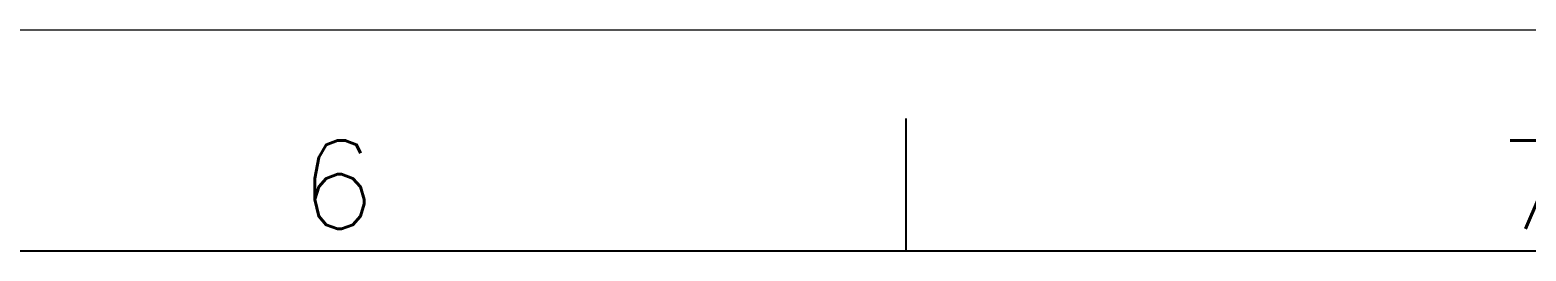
# Model space of a CAD drawing. Extents: x 33864 to 41687, y -3582 to -110.
# Drawn here: x 38232.7 to 38556.5, y -157.4 to -109.5 of the extents above; entities that cross this region are included whole.
import ezdxf
from ezdxf.enums import TextEntityAlignment as Align

# ---------------------------------------------------------------- set-up
doc = ezdxf.new("R2010")
doc.units = 0
doc.header["$MEASUREMENT"] = 0
doc.layers.add('AE_BOR', color=1, linetype='Continuous')
doc.styles.add('WD', font='romans.shx', dxfattribs={"bigfont": 'gbcbig.shx'})

msp = doc.modelspace()

# ---------------------------------------------------------------- linework, layer by layer
msp.add_line((39248.303, -157.401), (36498.834, -157.401))
at = {"layer": 'AE_BOR', "color": 1, "lineweight": 15}
msp.add_line((36450.901, -109.501), (39296.171, -109.501), dxfattribs=at)
at = {"layer": 'AE_BOR'}
msp.add_line((38422.313, -157.401), (38422.313, -128.661), dxfattribs=at)

# ---------------------------------------------------------------- texts
at = {"layer": 'AE_BOR', "style": 'WD'}
for s, p in [('6', (38299.272, -152.611)), ('7', (38558.87, -152.611))]:
    msp.add_text(s, height=19.16, dxfattribs=at).set_placement(p, align=Align.CENTER)

doc.saveas('drawing.dxf')
